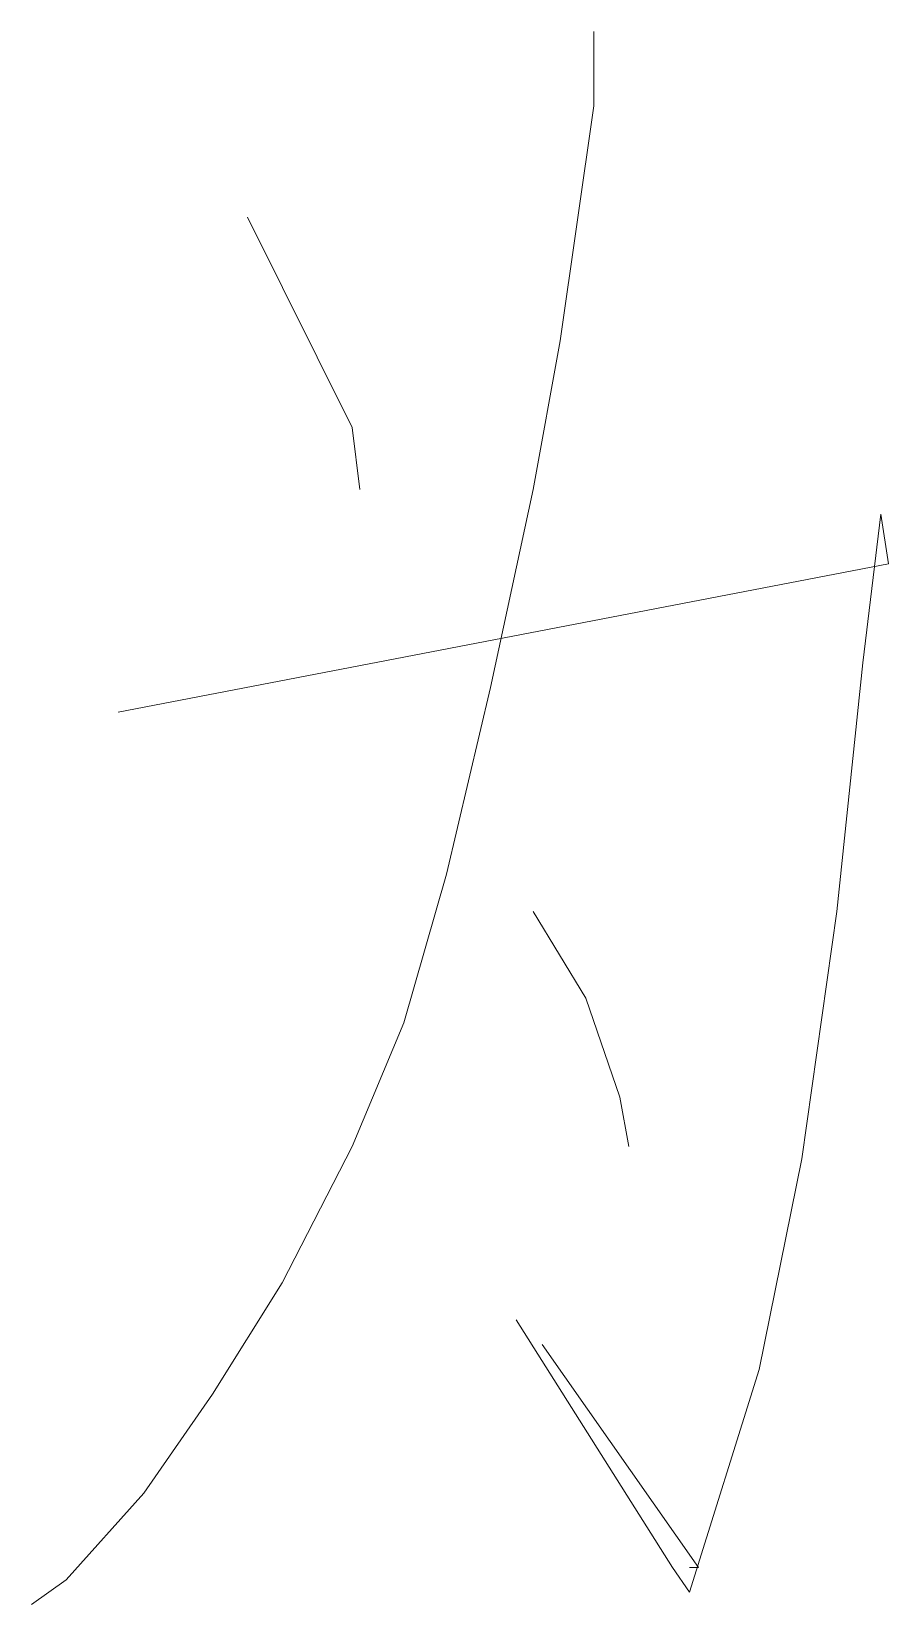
# Model space of a CAD drawing. Header units: millimetres. Extents: x 0 to 829, y 0 to 586.
# Drawn here: x 742.527 to 745.215, y 473.851 to 478.783 of the extents above; entities that cross this region are included whole.
import ezdxf

# ---------------------------------------------------------------- set-up
doc = ezdxf.new("R2010")
doc.units = ezdxf.units.MM

msp = doc.modelspace()

# ---------------------------------------------------------------- linework, layer by layer
at = {"color": 0, "lineweight": 0}
for points in [[(744.290556, 478.782944), (744.290556, 478.550111), (744.184722, 477.812806), (744.100056, 477.347139), (743.966, 476.72625), (743.828417, 476.140639), (743.694361, 475.674972), (743.532083, 475.286917), (743.313361, 474.860056), (743.094639, 474.510806), (742.879444, 474.200361), (742.636028, 473.928722), (742.526667, 473.851111)], [(743.556778, 477.347139), (743.532083, 477.541167), (743.204, 478.200861)], [(744.047139, 474.743639), (744.5375, 473.967528), (744.590417, 473.889917), (744.809139, 474.588417), (744.943194, 475.248111), (745.052556, 476.024222), (745.133694, 476.803861), (745.190139, 477.269528), (745.214833, 477.114306), (742.798306, 476.648639)], [(744.100056, 476.024222), (744.265861, 475.752583), (744.371694, 475.442139), (744.399917, 475.286917)], [(744.128278, 474.666028), (744.618639, 473.967528), (744.590417, 473.967528)]]:
    msp.add_lwpolyline(points, dxfattribs=at)

doc.saveas('drawing.dxf')
